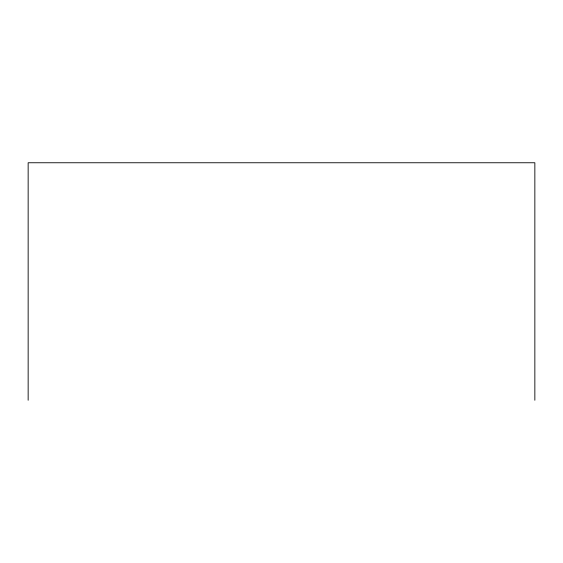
<?xml version="1.0" encoding="UTF-8"?>
<svg xmlns="http://www.w3.org/2000/svg" width="563" height="563" viewBox="0 0 563 563"><rect width="100%" height="100%" fill="white"/><g stroke="black" fill="none" stroke-linecap="round" stroke-linejoin="round"><path stroke-width="0.84" d="M534.85 400.244L534.85 162.756L28.15 162.756L28.15 400.244"/></g></svg>
